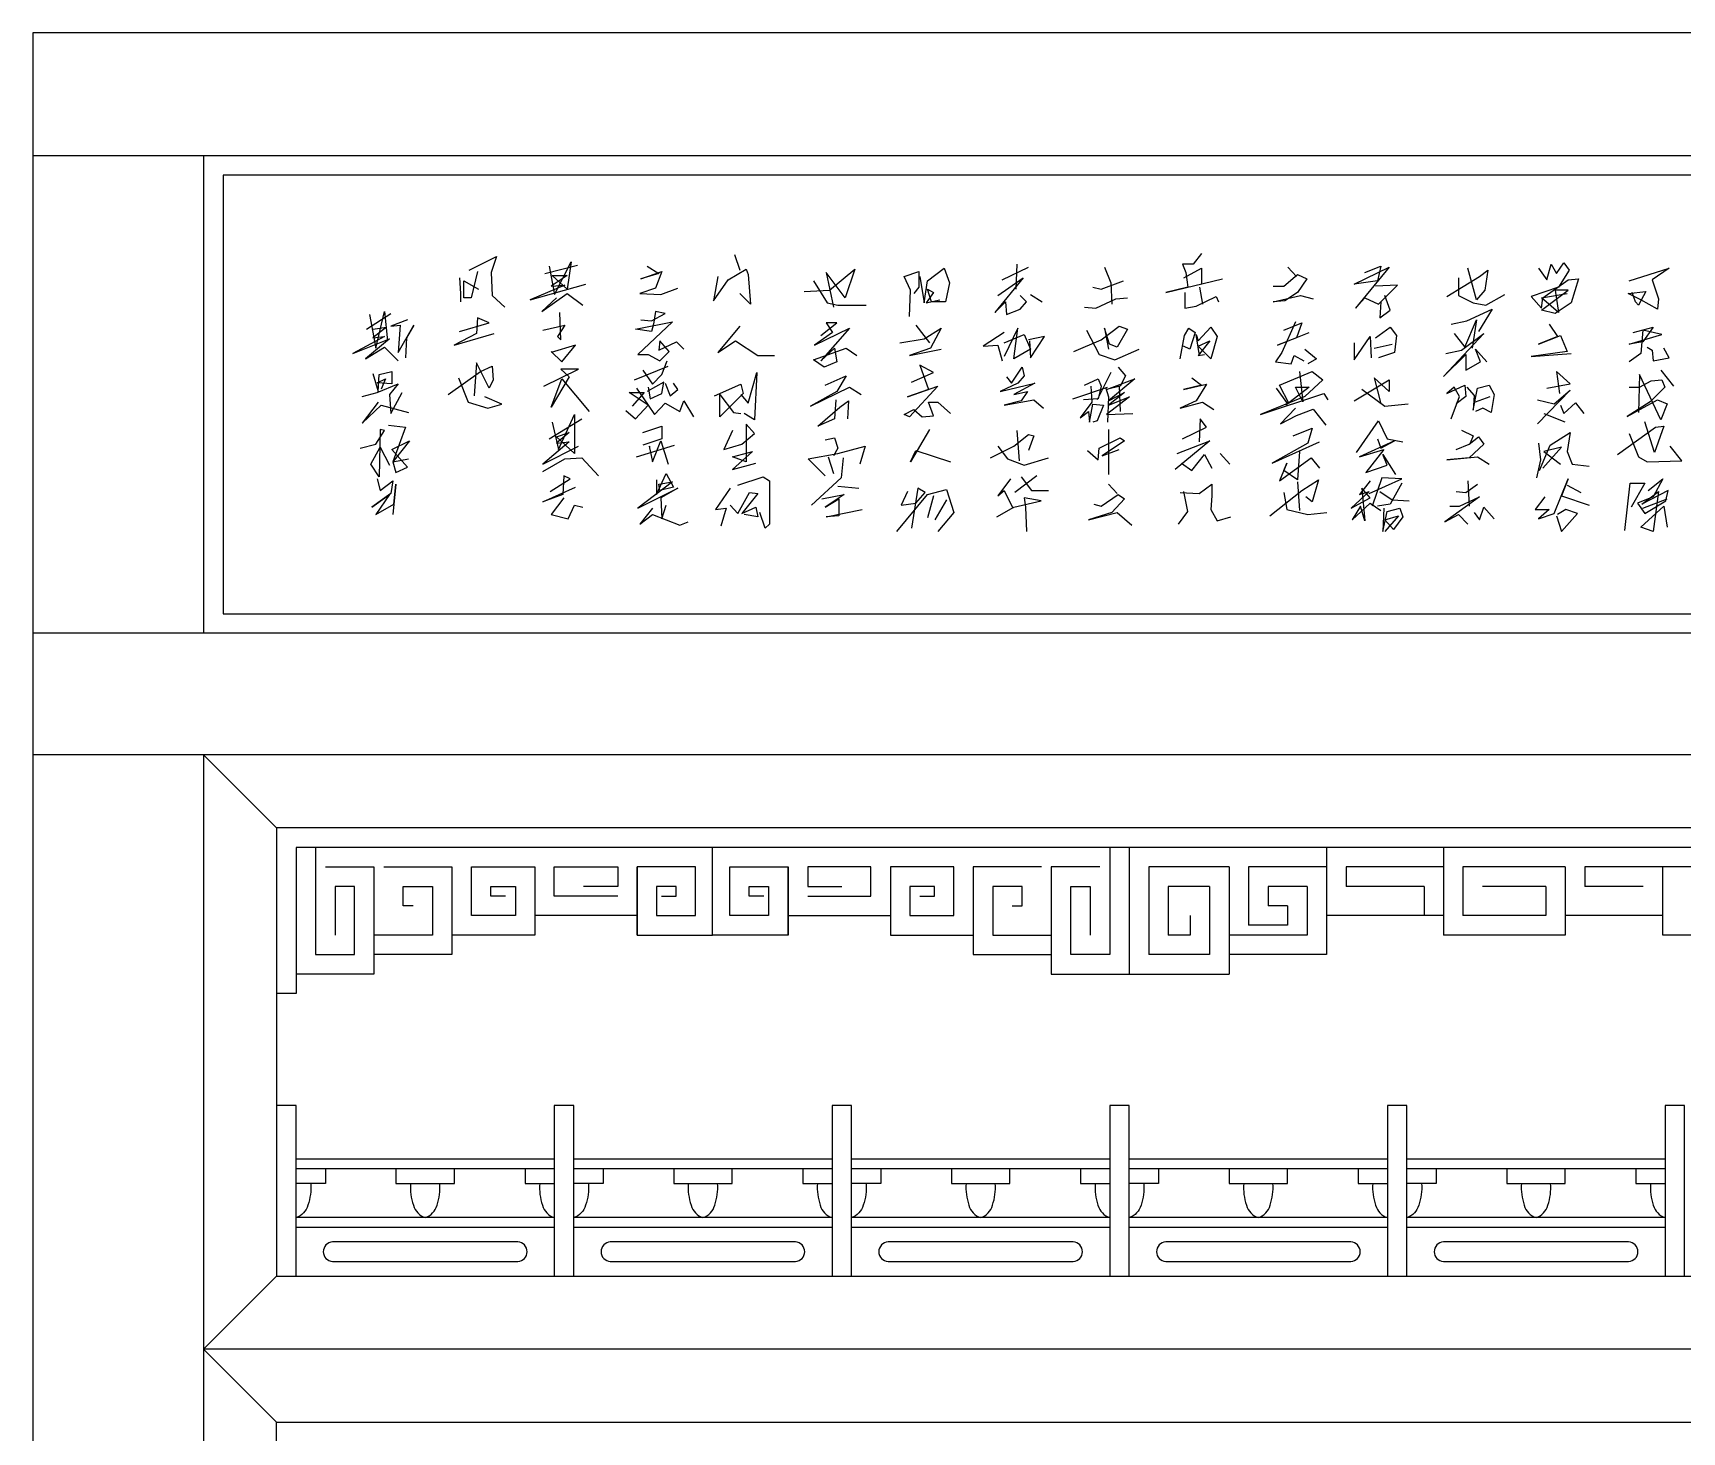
# Model space of a CAD drawing. Extents: x -66030 to 95157, y -13132 to 45879.
# Drawn here: x 46514 to 47925, y 41619 to 42816 of the extents above; entities that cross this region are included whole.
import ezdxf

# ---------------------------------------------------------------- set-up
doc = ezdxf.new("R2010")
doc.units = 0
doc.header["$LTSCALE"] = 100
doc.header["$MEASUREMENT"] = 0
for name, color, linetype in [('3', 11, 'CONTINUOUS'), ('4', 121, 'CONTINUOUS'), ('7', 105, 'CONTINUOUS')]:
    doc.layers.add(name, color=color, linetype=linetype)

msp = doc.modelspace()

# ---------------------------------------------------------------- linework, layer by layer
at = {"layer": '3'}
for p, q in [((47451.8, 42119.2), (47451.8, 42010.9)), ((47620.6, 42119.2), (47620.6, 42027.6)), ((47720.6, 42119.2), (47720.6, 42044.2)), ((46889.4, 42060.9), (46889.4, 42102.6)), ((46889.4, 42102.6), (46943.5, 42102.6)), ((46943.5, 42102.6), (46943.5, 42044.2)), ((47247.7, 42102.6), (47247.7, 42044.2)), ((47301.8, 42102.6), (47247.7, 42102.6)), ((47301.8, 42060.9), (47301.8, 42102.6)), ((47537.2, 42102.6), (47468.5, 42102.6)), ((47468.5, 42102.6), (47468.5, 42027.6)), ((47537.2, 42102.6), (47537.2, 42010.9)), ((47553.9, 42102.6), (47553.9, 42052.6)), ((47620.6, 42102.6), (47553.9, 42102.6)), ((47637.2, 42102.6), (47637.2, 42085.9)), ((47720.6, 42102.6), (47637.2, 42102.6)), ((47824.7, 42102.6), (47737.2, 42102.6)), ((47737.2, 42102.6), (47737.2, 42060.9)), ((47824.7, 42102.6), (47824.7, 42044.2)), ((47966.4, 42102.6), (47841.4, 42102.6)), ((47841.4, 42102.6), (47841.4, 42085.9)), ((46906, 42077.6), (46906, 42085.9)), ((46906, 42085.9), (46926.9, 42085.9)), ((46926.9, 42085.9), (46926.9, 42060.9)), ((47285.2, 42085.9), (47264.3, 42085.9)), ((47264.3, 42085.9), (47264.3, 42060.9)), ((47285.2, 42077.6), (47285.2, 42085.9)), ((47485.2, 42085.9), (47485.2, 42044.2)), ((47520.6, 42085.9), (47485.2, 42085.9)), ((47520.6, 42085.9), (47520.6, 42027.6)), ((47603.9, 42085.9), (47570.6, 42085.9)), ((47570.6, 42085.9), (47570.6, 42069.2)), ((47603.9, 42085.9), (47603.9, 42044.2)), ((47703.9, 42085.9), (47637.2, 42085.9)), ((47703.9, 42085.9), (47703.9, 42060.9)), ((47808.1, 42085.9), (47753.9, 42085.9)), ((47808.1, 42085.9), (47808.1, 42060.9)), ((47891.4, 42085.9), (47841.4, 42085.9)), ((46918.5, 42077.6), (46906, 42077.6)), ((47272.7, 42077.6), (47285.2, 42077.6)), ((47587.2, 42069.2), (47570.6, 42069.2)), ((47587.2, 42069.2), (47587.2, 42052.6)), ((46926.9, 42060.9), (46889.4, 42060.9)), ((47031, 42060.9), (46943.5, 42060.9)), ((47160.2, 42060.9), (47247.7, 42060.9)), ((47264.3, 42060.9), (47301.8, 42060.9)), ((47503.9, 42060.9), (47503.9, 42044.2)), ((47587.2, 42052.6), (47553.9, 42052.6)), ((47720.6, 42060.9), (47620.6, 42060.9)), ((47808.1, 42060.9), (47737.2, 42060.9)), ((47908, 42060.9), (47824.7, 42060.9)), ((46943.5, 42044.2), (46872.7, 42044.2)), ((47247.7, 42044.2), (47318.5, 42044.2)), ((47503.9, 42044.2), (47485.2, 42044.2)), ((47603.9, 42044.2), (47537.2, 42044.2)), ((47824.7, 42044.2), (47720.6, 42044.2)), ((47520.6, 42027.6), (47468.5, 42027.6)), ((46960.2, 41844.3), (46739.4, 41844.3)), ((47197.7, 41844.3), (46976.9, 41844.3)), ((47435.2, 41844.3), (47214.3, 41844.3)), ((47672.6, 41844.3), (47451.8, 41844.3)), ((47910.1, 41844.3), (47689.3, 41844.3)), ((46960.2, 41802.6), (46739.4, 41802.6)), ((47197.7, 41802.6), (46976.9, 41802.6)), ((47435.2, 41802.6), (47214.3, 41802.6)), ((47672.6, 41802.6), (47451.8, 41802.6)), ((47910.1, 41802.6), (47689.3, 41802.6)), ((46960.2, 41794.3), (46739.4, 41794.3)), ((47197.7, 41794.3), (46976.9, 41794.3)), ((47435.2, 41794.3), (47214.3, 41794.3)), ((47672.6, 41794.3), (47451.8, 41794.3)), ((47910.1, 41794.3), (47689.3, 41794.3))]:
    msp.add_line(p, q, dxfattribs=at)
msp.add_lwpolyline([(46676.9, 42319), (50351.6, 42319), (50351.6, 42694), (46676.9, 42694)], close=True, dxfattribs=at)
for points in [[(46887.3, 42612.7), (46910.7, 42624.4), (46906.2, 42610.9), (46907.1, 42591.1), (46917.9, 42581.2)], [(46955.8, 42616.3), (46960.3, 42592), (46974.7, 42619.9), (46971.1, 42596.5), (46958.5, 42608.2), (46971.1, 42608.2), (46957.6, 42599.2), (46969.3, 42600.1), (46939.5, 42587.5), (46987.3, 42601)], [(46952.2, 42610), (46980.1, 42617.2)], [(47039.6, 42616.3), (47049.5, 42610), (47034.2, 42605.5), (47052.2, 42611.8), (47046.8, 42597.4), (47033.3, 42592.9), (47051.3, 42592), (47065.7, 42597.4)], [(47114.3, 42626.2), (47118.9, 42612.7)], [(47272.9, 42607.3), (47276.5, 42584.8), (47279.2, 42603.7), (47293.7, 42614.5), (47298.2, 42601.9), (47294.6, 42585.7), (47282.8, 42585.7), (47279.2, 42596.5), (47284.6, 42593.8), (47278.3, 42584.8), (47290, 42587.5)], [(47343.2, 42604.6), (47365.7, 42615.4)], [(47355.8, 42618.1), (47354.9, 42596.5)], [(47430.6, 42615.4), (47436, 42601.9), (47436.9, 42583.9)], [(47513.7, 42627.1), (47506.5, 42618.1), (47497.5, 42618.1), (47500.2, 42610.9), (47502, 42598.3), (47483, 42593.8), (47531.7, 42605.5)], [(47498.4, 42606.4), (47513.7, 42614.5), (47513.7, 42601)], [(47587.6, 42615.4), (47594.8, 42607.3)], [(47653.3, 42610.9), (47666.9, 42616.3), (47664.2, 42603.7), (47644.3, 42601), (47674.1, 42615.4), (47645.2, 42580.3), (47653.3, 42589.3), (47665.1, 42583.9), (47681.3, 42600.1), (47662.4, 42599.2)], [(47723.4, 42590.2), (47751.4, 42607.3), (47758.6, 42612.7), (47755.9, 42595.6), (47748.7, 42587.5), (47741.5, 42614.5)], [(47801.8, 42614.5), (47809, 42604.6), (47812.6, 42618.1), (47817.1, 42610), (47823.4, 42619), (47828, 42612.7), (47818.9, 42598.3), (47795.5, 42590.2), (47804.5, 42580.3), (47805.4, 42589.3), (47827.1, 42604.6), (47836.1, 42605.5), (47829.8, 42584.8), (47816.2, 42575.8), (47804.5, 42578.5), (47827.1, 42595.6), (47816.2, 42595.6), (47818.9, 42576.7), (47804.5, 42589.3), (47826.2, 42592.9)], [(47879.3, 42603.7), (47913.6, 42614.5), (47899.1, 42604.6), (47904.5, 42588.4), (47903.6, 42579.4), (47889.2, 42587.5), (47878.4, 42592.9), (47893.7, 42594.7), (47887.4, 42583), (47884.7, 42585.7), (47882, 42593.8)], [(46879.2, 42606.4), (46880.1, 42592.9), (46880.1, 42585.7)], [(46894.5, 42611.8), (46889.1, 42589.3), (46882.8, 42589.3), (46882.8, 42603.7), (46895.4, 42596.5)], [(47099.9, 42607.3), (47096.3, 42586.6), (47108.9, 42604.6), (47124.3, 42613.6), (47126.1, 42609.1), (47127.9, 42583.9), (47118.9, 42592.9)], [(47173.8, 42594.7), (47195.4, 42595.6), (47217.1, 42613.6), (47209, 42589.3), (47192.7, 42610.9), (47199, 42581.2)], [(47181.9, 42603.7), (47193.6, 42584.8), (47202.6, 42583), (47227, 42583)], [(47263.9, 42573.1), (47264.8, 42595.6), (47259.4, 42607.3), (47272, 42611.8), (47272, 42598.3), (47267.5, 42592.9)], [(47339.6, 42591.1), (47361.2, 42606.4), (47336.9, 42576.7), (47345.9, 42585.7), (47346.8, 42574.9), (47358.5, 42579.4), (47363.9, 42585.7), (47358.5, 42591.1)], [(47420.7, 42598.3), (47427.9, 42596.5), (47446.8, 42603.7)], [(47574.9, 42599.2), (47584, 42599.2), (47595.7, 42609.1), (47603.8, 42605.5), (47595.7, 42593.8), (47584.9, 42586.6), (47574.9, 42585.7), (47598.4, 42591.1), (47609.2, 42588.4)], [(47733.3, 42606.4), (47733.3, 42591.1), (47746, 42584.8), (47756.8, 42583), (47773, 42592)], [(46962.1, 42589.3), (46949.5, 42577.6), (46971.1, 42592.9), (46984.6, 42583)], [(47367.5, 42592), (47377.4, 42585.7)], [(47413.5, 42581.2), (47423.4, 42580.3), (47440.5, 42588.4), (47450.4, 42589.3)], [(47499.3, 42593.8), (47499.3, 42580.3), (47509.2, 42582.1), (47526.3, 42590.2), (47528.1, 42585.7)], [(47511.9, 42598.3), (47514.6, 42583.9)], [(47666.9, 42585.7), (47666, 42572.2), (47675, 42578.5), (47670.5, 42591.1)], [(46799.6, 42562.3), (46820.3, 42575.8)], [(46802.3, 42574.9), (46807.7, 42546.1), (46814.9, 42577.6), (46817.6, 42552.4)], [(46879.2, 42560.5), (46904.4, 42567.7), (46894.5, 42572.2), (46893.6, 42558.7), (46874.7, 42548.8), (46908.9, 42558.7)], [(46950.4, 42561.4), (46969.3, 42565.9), (46963, 42556), (46965.7, 42553.3), (46964.8, 42576.7)], [(47034.2, 42570.4), (47043.2, 42569.5), (47054.9, 42575.8), (47046.8, 42577.6), (47045, 42566.8), (47043.2, 42560.5), (47029.6, 42562.3), (47061.2, 42568.6), (47031.5, 42540.7), (47040.5, 42540.7), (47050.4, 42535.3), (47058.5, 42543.4), (47050.4, 42552.4), (47049.5, 42544.3), (47064.8, 42551.5), (47071.1, 42545.2)], [(47727, 42566.8), (47740.6, 42569.5), (47762.2, 42579.4), (47750.5, 42560.5)], [(46805, 42562.3), (46816.7, 42564.1), (46805, 42555.1), (46814.9, 42556), (46787.9, 42541.6), (46819.4, 42554.2), (46798.7, 42537.1), (46814.9, 42547), (46826.6, 42535.3)], [(46834.7, 42570.4), (46820.3, 42565), (46828.4, 42565.9), (46826.6, 42542.5), (46840.2, 42565.9), (46833.8, 42555.1), (46832.9, 42538)], [(47118.9, 42565), (47099.9, 42542.5), (47115.2, 42552.4), (47134.2, 42539.8), (47148.6, 42539.8)], [(47188.2, 42556.9), (47201.7, 42567.7), (47192.7, 42567.7), (47198.1, 42559.6), (47182.8, 42548.8), (47212.6, 42563.2), (47188.2, 42535.3), (47199.9, 42546.1), (47201.7, 42534.4), (47190.9, 42529.9), (47181.9, 42536.2), (47209.9, 42546.1), (47218.9, 42539.8)], [(47255.8, 42550.6), (47276.5, 42554.2), (47290.9, 42563.2), (47281.9, 42546.1), (47263.9, 42539.8), (47290.9, 42545.2)], [(47269.3, 42565.9), (47281, 42550.6)], [(47345, 42559.6), (47327, 42547.9), (47339.6, 42548.8), (47343.2, 42535.3)], [(47345, 42550.6), (47362.1, 42557.8), (47367.5, 42545.2), (47353.1, 42537.1), (47356.7, 42563.2), (47345, 42538.9)], [(47404.5, 42543.4), (47427.9, 42553.3), (47443.2, 42565), (47450.4, 42562.3), (47441.4, 42547), (47435.1, 42549.7), (47430.6, 42563.2), (47434.2, 42545.2)], [(47415.3, 42561.4), (47426.1, 42540.7), (47439.6, 42536.2), (47460.3, 42545.2)], [(47495.5, 42537.1), (47499.1, 42556.9), (47502.7, 42563.2), (47508.1, 42559.6), (47503.6, 42545.2), (47498.2, 42547.9)], [(47511.7, 42541.6), (47509, 42557.8), (47510.8, 42552.4), (47521.6, 42564.1), (47527, 42556), (47521.6, 42537.1), (47510.8, 42547.9), (47520.7, 42552.4), (47510.8, 42539.8), (47516.2, 42540.7)], [(47593.9, 42568.6), (47582.2, 42542.5), (47576.8, 42534.4), (47590.3, 42532.6), (47593, 42539.8), (47601.1, 42535.3)], [(47584, 42561.4), (47599.3, 42567.7), (47594.8, 42555.1), (47578.6, 42548.8), (47605.6, 42559.6)], [(47662.4, 42555.1), (47675, 42564.1), (47680.4, 42556.9), (47678.6, 42542.5), (47665.1, 42538)], [(47722.5, 42541.6), (47736, 42544.3), (47755, 42558.7), (47720.7, 42521.8), (47739.7, 42540.7), (47739.7, 42527.2), (47752.3, 42534.4), (47747.8, 42545.2), (47757.7, 42534.4)], [(47729.7, 42558.7), (47738.8, 42547), (47748.7, 42570.4), (47745.1, 42546.1)], [(47810.8, 42566.8), (47818, 42556), (47801.8, 42549.7), (47820.7, 42556.9), (47826.2, 42543.4), (47795.5, 42538.9), (47829.8, 42541.6)], [(47882.9, 42559.6), (47900, 42564.1), (47891, 42551.5), (47879.3, 42549.7), (47907.2, 42557.8), (47891, 42561.4), (47889.2, 42541.6), (47879.3, 42534.4)], [(46957.6, 42543.4), (46966.6, 42534.4), (46978.3, 42548.8), (46957.6, 42542.5)], [(47366.6, 42552.4), (47367.5, 42538), (47379.3, 42556), (47365.7, 42553.3)], [(47602, 42545.2), (47611.9, 42537.1), (47604.7, 42532.6)], [(47644.3, 42550.6), (47644.3, 42536.2), (47657.8, 42556), (47658.7, 42538)], [(47661.4, 42546.1), (47676.8, 42549.7)], [(47894.6, 42547), (47899.1, 42544.3), (47900, 42535.3), (47913.6, 42538), (47909, 42546.1)], [(46869.3, 42506.4), (46897.2, 42526.3), (46907.1, 42530.8), (46908, 42519), (46904.4, 42511.8), (46893.6, 42533.5), (46891.8, 42505.5)], [(47028.7, 42519), (47057.6, 42530.8)], [(47036, 42527.2), (47044.1, 42515.4), (47052.2, 42523.6), (47056.7, 42535.3)], [(47265.7, 42517.2), (47284.6, 42525.4), (47272.9, 42531.7), (47280.1, 42510.9), (47262.1, 42504.6), (47288.2, 42513.6), (47263.9, 42487.5), (47259.4, 42489.3), (47267.5, 42493.8), (47274.7, 42487.5), (47284.6, 42488.4), (47280.1, 42500.1), (47288.2, 42500.1), (47299.1, 42490.2)], [(47346.8, 42521.7), (47351.3, 42516.3), (47360.3, 42529.9), (47362.1, 42522.6), (47356.7, 42516.3), (47341.4, 42509.1), (47371.1, 42516.3), (47353.1, 42506.4), (47364.8, 42509.1), (47359.4, 42501), (47345, 42497.4), (47370.2, 42501.9), (47378.4, 42494.7)], [(47442.3, 42529.9), (47448.6, 42522.6), (47444.1, 42513.6), (47432.4, 42510.9), (47456.7, 42519.9), (47434.2, 42501), (47447.7, 42508.2), (47434.2, 42497.4), (47452.2, 42504.6), (47432.4, 42489.3), (47454.9, 42490.2)], [(46805, 42524.5), (46809.5, 42509.2), (46810.4, 42523.6), (46821.2, 42526.3), (46821.2, 42515.5), (46808.6, 42516.4), (46815.8, 42520), (46812.2, 42511)], [(46878.3, 42520.8), (46886.4, 42500.1), (46903.5, 42494.7), (46915.2, 42498.3), (46900.8, 42504.6)], [(46951.3, 42513.6), (46981, 42528.1), (46965.7, 42528.1), (46972.9, 42521.7), (46957.6, 42495.6), (46966.6, 42519.9), (46990, 42492)], [(47040.5, 42512.7), (47042.3, 42502.8), (47052.2, 42507.3), (47054, 42517.2), (47039.6, 42509.1)], [(47054.9, 42516.3), (47059.4, 42505.5), (47065.7, 42510.9), (47062.1, 42516.3)], [(47119.8, 42506.4), (47126.1, 42499.2), (47133.3, 42525.4), (47131.5, 42484.8), (47122.5, 42490.2)], [(47191.8, 42514.5), (47209.9, 42522.6), (47201.7, 42509.1), (47179.2, 42496.5), (47212.6, 42512.7), (47222.5, 42506.4)], [(47413.5, 42514.5), (47425.2, 42519.9), (47427.9, 42513.6), (47425.2, 42502.8), (47412.6, 42501.9)], [(47436, 42525.4), (47424.3, 42501.9)], [(47505.4, 42520.8), (47513.5, 42514.5), (47498.2, 42510.9), (47518, 42515.4), (47509, 42501), (47495.5, 42494.7), (47514.4, 42500.1), (47524.3, 42493.8)], [(47588.5, 42498.4), (47580.4, 42514.6), (47608.3, 42526.3), (47617.3, 42519.1), (47602, 42504.7), (47564.1, 42489.4), (47618.2, 42507.4), (47621.8, 42502)], [(47597.5, 42526.3), (47600.2, 42500.2), (47593.9, 42512.8), (47605.6, 42512.8), (47585.8, 42497.5)], [(47644.3, 42501.1), (47674.1, 42519.1), (47674.1, 42509.2), (47661.4, 42520.9), (47666.9, 42498.4)], [(47809, 42511.9), (47828.9, 42515.5), (47817.1, 42526.3), (47819.8, 42507.4)], [(47879.3, 42512.8), (47888.3, 42512.8), (47898.2, 42518.2), (47907.2, 42519.1), (47909.9, 42512.8), (47897.3, 42500.2), (47877.5, 42487.6), (47903.6, 42502), (47911.8, 42498.4), (47906.3, 42484.9), (47888.3, 42523.6), (47887.4, 42491.2)], [(47906.3, 42527.2), (47917.2, 42513.7)], [(46796, 42504.7), (46808.6, 42508.3), (46826.6, 42515.5), (46819.4, 42506.5), (46820.3, 42490.2), (46830.2, 42508.3)], [(47030.5, 42511.8), (47040.5, 42497.4), (47024.2, 42508.2), (47036.9, 42508.2), (47026.9, 42496.5)], [(47097.2, 42505.5), (47119.8, 42515.4), (47121.6, 42507.3), (47101.7, 42487.5), (47101.7, 42506.4), (47113.4, 42491.1), (47119.8, 42490.2)], [(47200.8, 42501.9), (47199.9, 42485.7), (47185.5, 42479.4), (47204.4, 42495.6), (47211.7, 42501), (47210.8, 42485.7)], [(47403.6, 42502.8), (47433.3, 42512.7)], [(47418.9, 42513.6), (47419.8, 42500.1), (47409.9, 42486.6), (47417.1, 42492), (47418, 42483), (47420.7, 42498.3), (47429.7, 42497.4), (47424.3, 42483.9), (47420.7, 42483)], [(47431.5, 42512.7), (47434.2, 42504.6), (47433.3, 42483)], [(47443.2, 42513.6), (47444.1, 42492)], [(47587.6, 42498.4), (47577.7, 42511.9)], [(47650.6, 42511), (47670.5, 42496.6), (47690.3, 42498.4)], [(47727, 42485.8), (47734.2, 42504.7), (47729.7, 42512.8), (47723.4, 42507.4), (47738.8, 42514.6), (47739.7, 42504.7), (47731.5, 42498.4)], [(47740.6, 42512.8), (47746.9, 42505.6), (47746, 42493), (47749.6, 42511.9), (47759.5, 42514.6), (47764, 42506.5), (47761.3, 42491.2), (47754.1, 42494.8), (47747.8, 42492.1)], [(47747.8, 42500.2), (47760.4, 42504.7)], [(47800.9, 42502), (47815.3, 42498.4), (47828.9, 42510.1), (47800.9, 42481.3)], [(46809.5, 42500.1), (46796, 42482.1), (46812.2, 42497.4), (46835.6, 42491.1)], [(46958.5, 42483), (46963.9, 42459.6), (46977.4, 42489.3), (46977.4, 42456), (46962.1, 42470.4), (46972.9, 42474), (46962.1, 42465), (46972.9, 42465.9), (46950.4, 42447), (46981, 42462.3)], [(47021.5, 42492.9), (47029.6, 42485.7), (47040.5, 42497.4), (47045.9, 42489.3), (47054.9, 42499.2), (47067.5, 42492), (47071.1, 42501), (47079.2, 42487.5)], [(47593.9, 42494.8), (47581.3, 42481.3), (47594.8, 42488.5), (47609.2, 42493.9), (47620, 42480.4)], [(47806.3, 42490.3), (47824.3, 42483.1)], [(47820.7, 42497.5), (47823.4, 42490.3), (47833.4, 42499.3), (47840.6, 42490.3)], [(46794.2, 42460.5), (46807.7, 42464.1), (46814.9, 42475.8), (46811.3, 42476.7), (46810.4, 42436.2), (46803.2, 42447), (46811.3, 42461.4), (46819.4, 42446.1)], [(46818.5, 42480.3), (46832.9, 42478.5), (46822.1, 42448.8), (46824.8, 42439.8), (46834.7, 42444.3), (46821.2, 42459.6), (46836.5, 42466.8), (46822.1, 42448.8), (46835.6, 42451.5)], [(46955.8, 42468.6), (46983.7, 42485.7)], [(47036, 42474), (47052.2, 42479.4), (47052.2, 42468.6), (47036, 42463.2)], [(47112.5, 42475.8), (47105.3, 42459.6), (47120.7, 42464.1), (47131.5, 42473.1), (47124.3, 42481.2), (47124.3, 42448.8), (47112.5, 42453.3), (47129.7, 42457.8), (47112.5, 42442.5), (47132.4, 42447.9)], [(47281, 42476.7), (47264.8, 42448.8), (47269.3, 42458.7), (47299.1, 42448.8)], [(47355.8, 42475.8), (47357.6, 42449.7)], [(47434.2, 42476.7), (47434.2, 42438)], [(47497.3, 42468.6), (47518, 42478.5), (47512.6, 42485.7), (47511.7, 42465.9)], [(47592.1, 42471.3), (47608.3, 42477.6), (47604.7, 42465), (47574, 42447.9), (47614.6, 42465.9)], [(47646.1, 42456.9), (47665.1, 42484), (47672.3, 42468.6), (47685.8, 42465.9)], [(47736, 42475.9), (47746, 42471.3), (47743.3, 42465)], [(47802.7, 42441.6), (47811.7, 42463.2), (47828.9, 42474), (47826.2, 42457.8), (47830.7, 42447), (47845.1, 42445.2)], [(47869.4, 42455.1), (47901.8, 42478.6), (47909, 42479.5), (47900.9, 42456.9), (47892.8, 42483.1)], [(47030.5, 42453.3), (47063, 42463.2)], [(47042.3, 42461.4), (47041.4, 42462.3), (47044.1, 42448.8), (47051.3, 42466.8), (47057.6, 42447)], [(47191.8, 42437.1), (47177.4, 42451.5), (47202.6, 42456), (47226.1, 42462.3), (47221.6, 42447)], [(47191.8, 42467.7), (47199.9, 42469.5), (47202.6, 42460.5), (47199, 42454.2)], [(47333.3, 42452.4), (47353.1, 42462.3), (47365.7, 42472.2), (47370.2, 42471.3), (47365.7, 42458.7)], [(47339.6, 42462.3), (47347.7, 42451.5), (47362.1, 42446.1), (47382.9, 42452.4)], [(47416.2, 42458.7), (47425.2, 42450.6), (47426.1, 42460.5), (47444.1, 42469.5), (47447.7, 42466.8), (47428.8, 42454.2), (47443.2, 42459.6)], [(47492.8, 42456), (47520.7, 42466.8), (47491, 42442.5)], [(47664.2, 42468.6), (47666.9, 42460.5), (47678.6, 42466.8), (47648.8, 42453.3), (47669.6, 42459.6), (47654.2, 42439.8), (47672.3, 42446.1), (47668.7, 42455.1), (47679.5, 42438)], [(47731.5, 42459.6), (47742.4, 42464.1), (47750.5, 42470.4), (47755, 42464.1), (47742.4, 42452.4), (47723.4, 42450.6), (47749.6, 42453.3), (47759.5, 42447)], [(47801.8, 42465), (47803.6, 42450.6), (47800, 42435.3)], [(47805.4, 42443.4), (47821.6, 42461.4), (47806.3, 42457.8), (47820.7, 42447)], [(47879.3, 42473.1), (47887.4, 42453.3), (47894.6, 42448.8), (47924.4, 42449.7), (47914.5, 42462.3)], [(46950.4, 42440.7), (46969.3, 42451.5), (46983.7, 42452.4), (46998.1, 42437.1)], [(47207.2, 42452.4), (47205.4, 42435.3), (47180.1, 42411.9)], [(47194.5, 42453.3), (47199, 42438.9)], [(47496.4, 42447.9), (47505.4, 42441.6), (47516.2, 42455.1), (47522.5, 42443.4)], [(47529.7, 42456), (47537.8, 42447)], [(47597.5, 42457.8), (47595.7, 42433.5), (47584, 42441.6), (47586.7, 42447.9), (47580.4, 42432.6), (47607.4, 42452.4), (47614.6, 42443.4)], [(46808.6, 42434.4), (46811.3, 42424.5), (46822.1, 42432.6), (46820.3, 42421.8), (46804.1, 42410.1), (46819.4, 42420.9), (46807.7, 42403.8), (46823, 42412.8), (46824.8, 42429.9), (46822.1, 42403.8)], [(46956.7, 42423.6), (46973.8, 42434.4), (46968.4, 42437.1), (46967.5, 42420.9), (46950.4, 42414.6), (46978.3, 42427.2)], [(47047.7, 42433.5), (47047.7, 42420.9), (47055.8, 42438.9), (47062.1, 42427.2), (47050.4, 42424.5), (47049.5, 42429.9), (47061.2, 42431.7), (47031.5, 42409.2), (47065.7, 42426.3), (47051.3, 42418.2), (47052.2, 42400.2), (47055.8, 42411.9)], [(47117, 42429), (47138.7, 42436.2), (47144.1, 42432.6), (47144.1, 42395.7), (47140.5, 42392.1), (47136, 42405.6)], [(47350.4, 42434.4), (47339.6, 42420), (47345, 42424.5), (47352.2, 42409.2)], [(47372.9, 42437.1), (47354, 42422.7)], [(47359.4, 42436.2), (47368.4, 42424.5), (47382.9, 42424.5)], [(47572.2, 42402.9), (47599.3, 42424.5), (47613.7, 42433.5), (47608.3, 42414.6), (47602.9, 42419.1)], [(47595.7, 42431.7), (47597.5, 42407.4)], [(47657.8, 42432.6), (47648.8, 42420.9), (47656.9, 42423.6), (47641.6, 42409.2), (47657.8, 42418.2), (47650.6, 42426.3), (47653.3, 42398.4), (47649.7, 42411), (47642.5, 42399.3), (47657.8, 42413.7), (47666.9, 42407.4)], [(47656.9, 42421.8), (47684.9, 42434.4), (47667.8, 42435.3), (47659.6, 42411)], [(47741.5, 42432.6), (47742.4, 42411)], [(47807.2, 42419.1), (47799.1, 42408.3), (47810.8, 42408.3), (47801.8, 42400.2), (47815.3, 42404.7), (47827.1, 42434.4), (47821.6, 42420), (47845.1, 42411.9)], [(47895.5, 42424.5), (47908.1, 42434.4), (47900, 42419.1), (47886.5, 42413.7), (47892.8, 42404.7), (47910.8, 42415.5), (47912.7, 42424.5), (47890.1, 42412.8), (47904.5, 42423.6), (47900, 42389.4), (47889.2, 42393), (47909, 42411), (47911.8, 42393)], [(46968.4, 42418.2), (46957.6, 42403.8), (46972, 42400.2), (46977.4, 42411.9), (46984.6, 42410.1)], [(47110.7, 42426.3), (47098.1, 42408.3), (47107.1, 42409.2), (47102.6, 42393.9)], [(47110.7, 42411.9), (47117, 42404.7), (47127, 42422.7), (47134.2, 42421.8), (47120.7, 42404.7), (47132.4, 42410.1), (47134.2, 42402), (47122.5, 42403.8)], [(47189.1, 42417.3), (47208.1, 42420.9), (47191.8, 42410.1), (47203.5, 42417.3), (47203.5, 42402.9), (47192.7, 42402), (47223.4, 42408.3)], [(47202.6, 42428.1), (47220.7, 42426.3)], [(47253.1, 42389.4), (47279.2, 42420.9), (47295.5, 42425.4), (47301.8, 42405.6), (47288.2, 42389.4)], [(47262.1, 42423.6), (47256.7, 42411.9), (47269.3, 42413.7), (47277.4, 42422.7), (47271.1, 42426.3), (47265.7, 42392.1)], [(47284.6, 42420), (47279.2, 42401.1)], [(47338.7, 42402), (47353.1, 42410.1), (47376.5, 42415.5), (47362.1, 42418.2), (47363, 42410.1), (47363.9, 42389.4)], [(47421.6, 42412.8), (47427.9, 42411), (47442.3, 42420.9), (47447.7, 42417.3), (47436.9, 42405.6), (47417.1, 42399.3), (47441.4, 42405.6), (47454, 42394.8)], [(47434.2, 42429.9), (47441.4, 42421.8)], [(47498.2, 42423.6), (47501.8, 42406.5), (47493.7, 42395.7)], [(47495.5, 42422.7), (47511.7, 42421.8), (47522.5, 42429.9), (47522.5, 42420), (47521.6, 42408.3), (47527, 42398.4), (47538.7, 42402)], [(47584, 42422.7), (47586.7, 42408.3), (47604.7, 42403.8), (47620.9, 42405.6)], [(47684.9, 42430.8), (47675, 42412.8), (47664.2, 42411)], [(47666, 42423.6), (47676.8, 42416.4), (47691.2, 42415.5)], [(47726.1, 42411), (47734.2, 42411), (47751.4, 42419.1), (47721.6, 42397.5), (47733.3, 42403.8), (47741.5, 42395.7)], [(47731.5, 42423.6), (47739.7, 42422.7), (47749.6, 42429.9)], [(47826.2, 42429), (47837.9, 42422.7)], [(47875.7, 42390.3), (47880.2, 42430.8), (47892.8, 42430.8), (47881.1, 42410.1)], [(47891, 42409.2), (47911.8, 42417.3)], [(47044.1, 42409.2), (47033.3, 42395.7), (47044.1, 42403.8), (47067.5, 42394.8), (47074.7, 42397.5)], [(47295.5, 42416.4), (47285.5, 42399.3)], [(47669.6, 42409.2), (47668.7, 42389.4), (47672.3, 42406.5), (47683.1, 42409.2), (47685.8, 42402), (47677.7, 42391.2), (47670.5, 42399.3), (47682.2, 42402.9), (47670.5, 42389.4)], [(47746.9, 42405.6), (47751.4, 42399.3), (47755, 42410.1), (47764, 42400.2)], [(47817.1, 42402.9), (47821.6, 42389.4), (47835.2, 42404.7), (47825.3, 42408.3), (47818, 42403.8)], [(46660.2, 42198.4), (46722.7, 42135.9)], [(46756, 42119.2), (46756, 42027.6), (46789.4, 42027.6), (46789.4, 42085.9), (46772.7, 42085.9), (46772.7, 42044.2)], [(47031, 42044.2), (47031, 42102.6), (47031, 42044.2), (47095.6, 42044.2), (47095.6, 42110.9)], [(47160.2, 42044.2), (47160.2, 42102.6), (47160.2, 42044.2), (47095.6, 42044.2), (47095.6, 42119.2)], [(47435.2, 42119.2), (47435.2, 42027.6), (47401.8, 42027.6), (47401.8, 42085.9), (47418.5, 42085.9), (47418.5, 42044.2)], [(46764.4, 42102.6), (46806, 42102.6), (46806, 42010.9), (46739.4, 42010.9)], [(46814.4, 42102.6), (46872.7, 42102.6), (46872.7, 42027.6), (46806, 42027.6)], [(47014.4, 42077.6), (46960.2, 42077.6), (46960.2, 42102.6), (47014.4, 42102.6), (47014.4, 42085.9), (46985.2, 42085.9)], [(47051.9, 42077.6), (47064.4, 42077.6), (47064.4, 42085.9), (47047.7, 42085.9), (47047.7, 42060.9), (47081, 42060.9), (47081, 42102.6), (47031, 42102.6)], [(47139.4, 42077.6), (47126.9, 42077.6), (47126.9, 42085.9), (47143.5, 42085.9), (47143.5, 42060.9), (47110.2, 42060.9), (47110.2, 42102.6), (47160.2, 42102.6)], [(47176.9, 42077.6), (47231, 42077.6), (47231, 42102.6), (47176.9, 42102.6), (47176.9, 42085.9), (47206, 42085.9)], [(47376.8, 42102.6), (47318.5, 42102.6), (47318.5, 42027.6), (47385.2, 42027.6)], [(47426.8, 42102.6), (47385.2, 42102.6), (47385.2, 42010.9), (47451.8, 42010.9)], [(47983, 42044.2), (47908, 42044.2), (47908, 42102.6)], [(46839.4, 42069.2), (46831, 42069.2), (46831, 42085.9), (46856, 42085.9), (46856, 42044.2), (46806, 42044.2)], [(47351.8, 42069.2), (47360.2, 42069.2), (47360.2, 42085.9), (47335.2, 42085.9), (47335.2, 42044.2), (47385.2, 42044.2)], [(47620.6, 42027.6), (47537.2, 42027.6)], [(47451.8, 42010.9), (47537.2, 42010.9)], [(46764.4, 41844.3), (46764.4, 41831.8), (46739.4, 41831.8)], [(46824.8, 41844.3), (46824.8, 41831.8), (46849.8, 41831.8), (46874.8, 41831.8), (46874.8, 41844.3)], [(46935.2, 41844.3), (46935.2, 41831.8), (46960.2, 41831.8)], [(47001.9, 41844.3), (47001.9, 41831.8), (46976.9, 41831.8)], [(47062.3, 41844.3), (47062.3, 41831.8), (47087.3, 41831.8), (47112.3, 41831.8), (47112.3, 41844.3)], [(47172.7, 41844.3), (47172.7, 41831.8), (47197.7, 41831.8)], [(47239.3, 41844.3), (47239.3, 41831.8), (47214.3, 41831.8)], [(47299.8, 41844.3), (47299.8, 41831.8), (47324.8, 41831.8), (47349.8, 41831.8), (47349.8, 41844.3)], [(47410.2, 41844.3), (47410.2, 41831.8), (47435.2, 41831.8)], [(47476.8, 41844.3), (47476.8, 41831.8), (47451.8, 41831.8)], [(47537.2, 41844.3), (47537.2, 41831.8), (47562.2, 41831.8), (47587.2, 41831.8), (47587.2, 41844.3)], [(47647.6, 41844.3), (47647.6, 41831.8), (47672.6, 41831.8)], [(47714.3, 41844.3), (47714.3, 41831.8), (47689.3, 41831.8)], [(47774.7, 41844.3), (47774.7, 41831.8), (47799.7, 41831.8), (47824.7, 41831.8), (47824.7, 41844.3)], [(47885.1, 41844.3), (47885.1, 41831.8), (47910.1, 41831.8)], [(46660.2, 41690.1), (46722.7, 41752.6)], [(46660.2, 41690.1), (46722.7, 41627.6)]]:
    msp.add_lwpolyline(points, dxfattribs=at)
for points in [[(46751.9, 41831.8, -0.101917), (46749.5, 41813.2, -0.244573), (46739.4, 41802.6)], [(46837.3, 41831.8, 0.101917), (46839.7, 41813.2, 0.244573), (46849.8, 41802.6, 0.244573), (46859.9, 41813.2, 0.101917), (46862.3, 41831.8)], [(46947.7, 41831.8, 0.101917), (46950.1, 41813.2, 0.244573), (46960.2, 41802.6)], [(46989.4, 41831.8, -0.101917), (46987, 41813.2, -0.244573), (46976.9, 41802.6)], [(47074.8, 41831.8, 0.101917), (47077.2, 41813.2, 0.244573), (47087.3, 41802.6, 0.244573), (47097.4, 41813.2, 0.101917), (47099.8, 41831.8)], [(47185.2, 41831.8, 0.101917), (47187.6, 41813.2, 0.244573), (47197.7, 41802.6)], [(47226.8, 41831.8, -0.101917), (47224.4, 41813.2, -0.244573), (47214.3, 41802.6)], [(47312.3, 41831.8, 0.101917), (47314.7, 41813.2, 0.244573), (47324.8, 41802.6, 0.244573), (47334.9, 41813.2, 0.101917), (47337.3, 41831.8)], [(47422.7, 41831.8, 0.101917), (47425.1, 41813.2, 0.244573), (47435.2, 41802.6)], [(47464.3, 41831.8, -0.101917), (47461.9, 41813.2, -0.244573), (47451.8, 41802.6)], [(47549.7, 41831.8, 0.101917), (47552.1, 41813.2, 0.244573), (47562.2, 41802.6, 0.244573), (47572.3, 41813.2, 0.101917), (47574.7, 41831.8)], [(47660.1, 41831.8, 0.101917), (47662.5, 41813.2, 0.244573), (47672.6, 41802.6)], [(47701.8, 41831.8, -0.101917), (47699.4, 41813.2, -0.244573), (47689.3, 41802.6)], [(47787.2, 41831.8, 0.101917), (47789.6, 41813.2, 0.244573), (47799.7, 41802.6, 0.244573), (47809.8, 41813.2, 0.101917), (47812.2, 41831.8)], [(47897.6, 41831.8, 0.101917), (47900, 41813.2, 0.244573), (47910.1, 41802.6)]]:
    msp.add_lwpolyline(points, format="xyb", dxfattribs=at)
for points in [[(46929, 41765.1, 0.950008), (46929, 41781.8), (46770.6, 41781.8, 0.950008), (46770.6, 41765.1)], [(47166.4, 41765.1, 0.950008), (47166.4, 41781.8), (47008.1, 41781.8, 0.950008), (47008.1, 41765.1)], [(47403.9, 41765.1, 0.950008), (47403.9, 41781.8), (47245.6, 41781.8, 0.950008), (47245.6, 41765.1)], [(47641.4, 41765.1, 0.950008), (47641.4, 41781.8), (47483.1, 41781.8, 0.950008), (47483.1, 41765.1)], [(47878.9, 41765.1, 0.950008), (47878.9, 41781.8), (47720.6, 41781.8, 0.950008), (47720.6, 41765.1)]]:
    msp.add_lwpolyline(points, format="xyb", close=True, dxfattribs=at)
at = {"layer": '4'}
for p, q in [((50514.1, 42815.7), (46514.4, 42815.7)), ((46514.4, 42815.7), (46514.4, 39315.3))]:
    msp.add_line(p, q, dxfattribs=at)
at = {"layer": '7'}
for p, q in [((50514.1, 42710.7), (46514.4, 42710.7)), ((46660.2, 42710.7), (46660.2, 42302.4)), ((50514.1, 42302.4), (46514.4, 42302.4)), ((50514.1, 42198.4), (46514.4, 42198.4)), ((46660.2, 42198.4), (46660.2, 39315.3)), ((46960.2, 41852.6), (46739.4, 41852.6)), ((47197.7, 41852.6), (46976.9, 41852.6)), ((47435.2, 41852.6), (47214.3, 41852.6)), ((47672.6, 41852.6), (47451.8, 41852.6)), ((47910.1, 41852.6), (47689.3, 41852.6)), ((50368.3, 41690.1), (46660.2, 41690.1))]:
    msp.add_line(p, q, dxfattribs=at)
for points in [[(50305.8, 41752.6), (50305.8, 42135.9), (46722.7, 42135.9), (46722.7, 41752.6)], [(46722.7, 40065.2), (46722.7, 41627.6), (48035.1, 41627.6), (48035.1, 40065.2)]]:
    msp.add_lwpolyline(points, close=True, dxfattribs=at)
for points in [[(50305.8, 41994.2), (50289.1, 41994.2), (50289.1, 42119.2), (46739.4, 42119.2), (46739.4, 41994.2), (46722.7, 41994.2)], [(46739.4, 41752.6), (46739.4, 41898.4), (46722.7, 41898.4)], [(46976.9, 41752.6), (46976.9, 41898.4), (46960.2, 41898.4), (46960.2, 41752.6)], [(47214.3, 41752.6), (47214.3, 41898.4), (47197.7, 41898.4), (47197.7, 41752.6)], [(47451.8, 41752.6), (47451.8, 41898.4), (47435.2, 41898.4), (47435.2, 41752.6)], [(47689.3, 41752.6), (47689.3, 41898.4), (47672.6, 41898.4), (47672.6, 41752.6)], [(47926.8, 41752.6), (47926.8, 41898.4), (47910.1, 41898.4), (47910.1, 41752.6)]]:
    msp.add_lwpolyline(points, dxfattribs=at)

doc.saveas('drawing.dxf')
